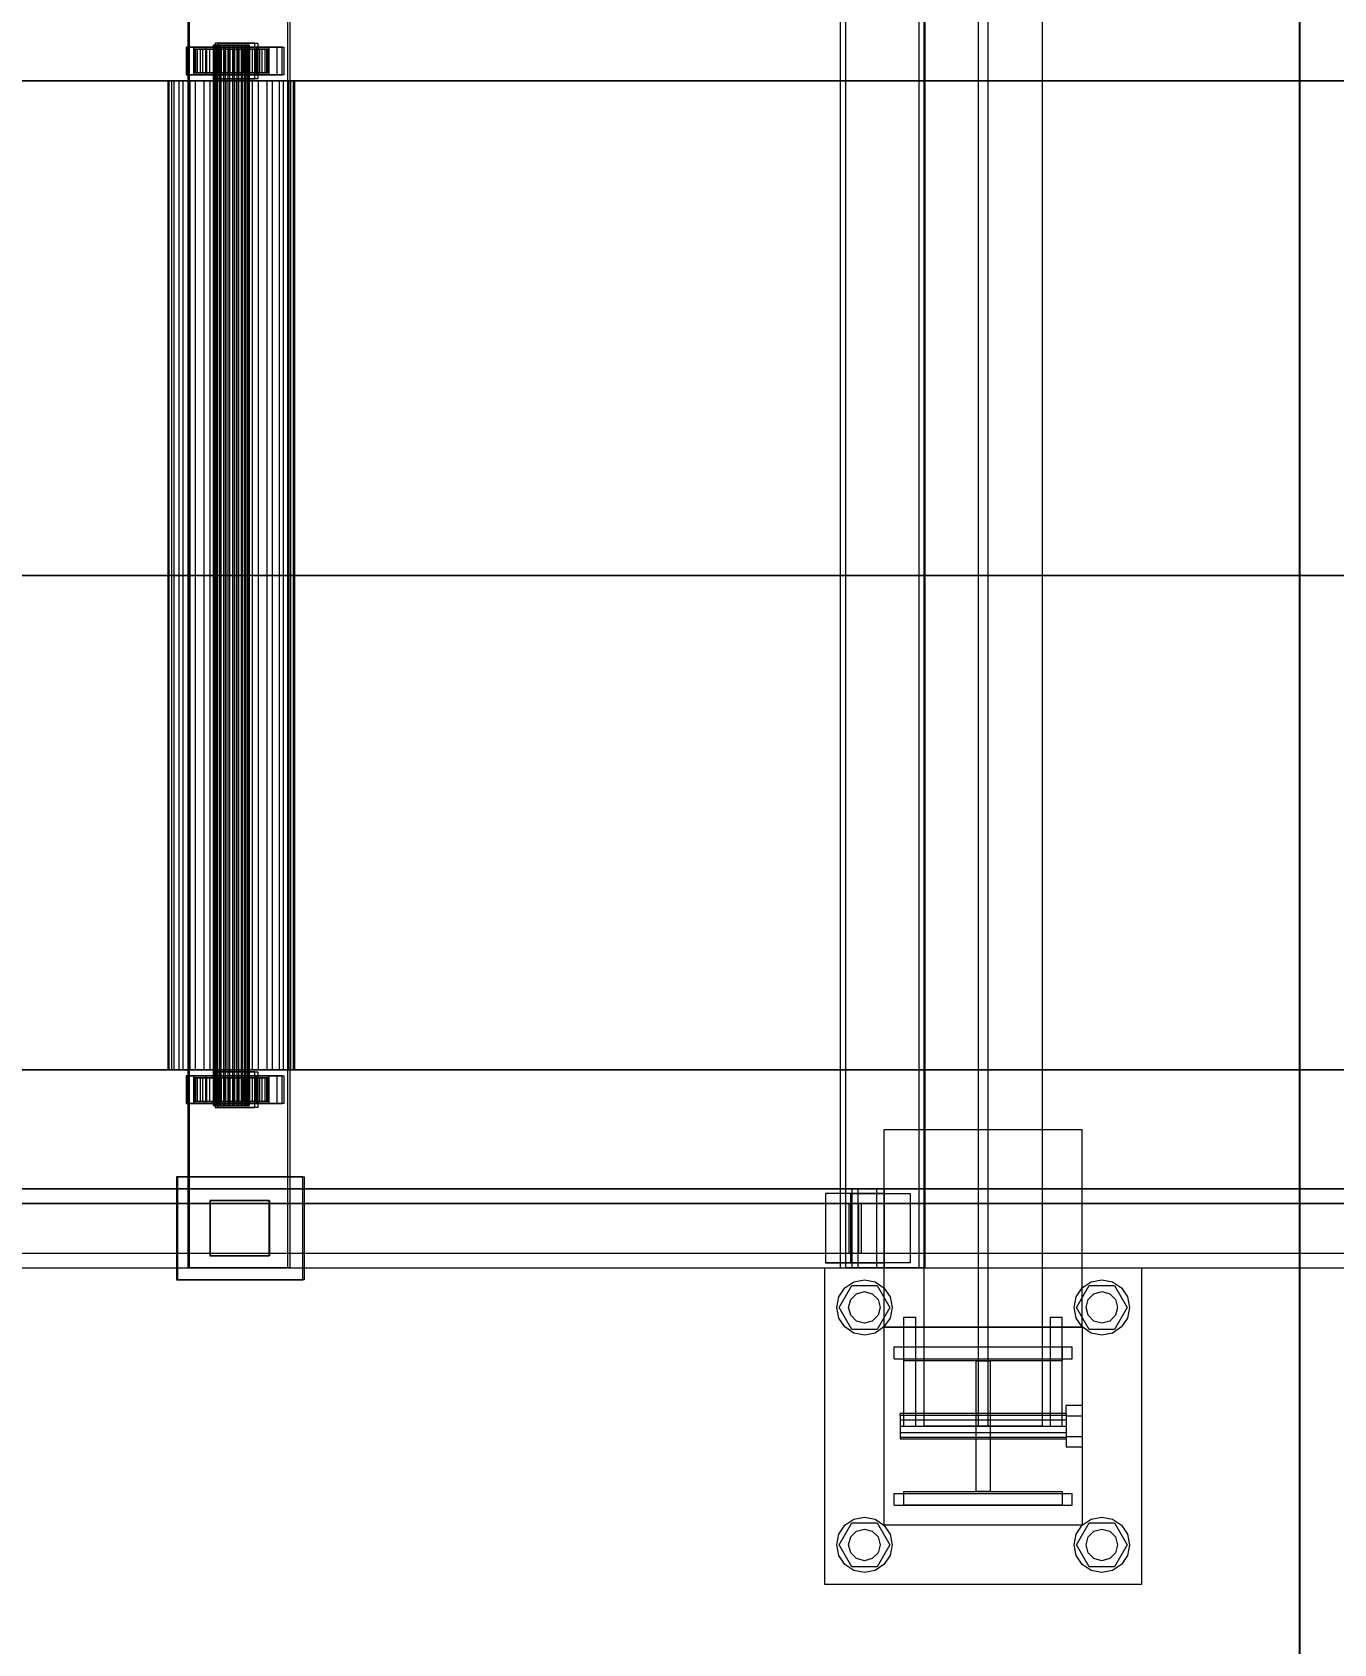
# Model space of a CAD drawing. Header units: millimetres. Extents: x -1970 to 34302, y -65268 to 6837.
# Drawn here: x 30787 to 31445, y -18540 to -17726 of the extents above; entities that cross this region are included whole.
import ezdxf

# ---------------------------------------------------------------- set-up
doc = ezdxf.new("R2010")
doc.units = ezdxf.units.MM
doc.layers.add('COTAS_P', color=1, linetype='Continuous', lineweight=0)
doc.layers.add('superior_C07', color=7, linetype='Continuous', lineweight=0)
doc.dimstyles.new('R19_100', dxfattribs={"dimtxt": 250, "dimasz": 150, "dimexe": 150, "dimexo": 80, "dimgap": 100, "dimtad": 1, "dimtih": 1, "dimtoh": 1, "dimdsep": 46, "dimcen": 0.09, "dimadec": 0, "dimazin": 0, "dimtfac": 1, "dimtdec": 4, "dimtofl": 0, "dimtmove": 0, "dimatfit": 3, "dimfxl": 1, "dimtolj": 1, "dimtzin": 0, "dimarcsym": 0})

# ---------------------------------------------------------------- blocks, each defined once
blk = doc.blocks.new('*D33')
at = {"layer": 'COTAS_P', "color": 0, "lineweight": -2, "transparency": 16777216}
for p, q in [((32048.08, -17196), (31278.08, -17196)), ((31428.08, -18654), (31428.08, -17346)), ((32048.08, -18804), (31278.08, -18804))]:
    blk.add_line(p, q, dxfattribs=at)
at = {"layer": 'COTAS_P', "color": 0, "transparency": 16777216}
for points in [[(31403.08, -17346), (31453.08, -17346), (31428.08, -17196)], [(31403.08, -18654), (31453.08, -18654), (31428.08, -18804)]]:
    blk.add_solid(points, dxfattribs=at)
at = {"layer": 'Defpoints', "color": 0, "transparency": 16777216}
for p in [(31428.08, -17196), (32128.08, -17196), (32128.08, -18804)]:
    blk.add_point(p, dxfattribs=at)

msp = doc.modelspace()

# ---------------------------------------------------------------- linework, layer by layer
at = {"layer": 'superior_C07'}
for p, q in [((31238.054, -17570), (31238.054, -18430)), ((31265.554, -17570), (31265.554, -18430)), ((31270.554, -18430), (31270.554, -17570)), ((31298.054, -18430), (31298.054, -17570)), ((30866.041, -17650), (30866.041, -18350)), ((30867.007, -18350), (30867.007, -17650)), ((30916.677, -18350), (30916.677, -17650)), ((30917.642, -17650), (30917.642, -18350)), ((31195.867, -17650), (31195.867, -18350)), ((31198.683, -18350), (31198.683, -17650)), ((31235.737, -18350), (31235.737, -17650)), ((31238.553, -17650), (31238.553, -18350)), ((30899.878, -17731), (30879.943, -17731)), ((30879.943, -17731), (30879.943, -17749)), ((30881.472, -17731), (30879.943, -17731)), ((30881.472, -17749), (30881.472, -17731)), ((30881.472, -17731), (30901.407, -17731)), ((30899.878, -17749), (30899.878, -17731)), ((30899.878, -17731), (30901.407, -17731)), ((30901.407, -17731), (30901.407, -17749)), ((30875.245, -17733), (30865.278, -17733)), ((30865.278, -17733), (30865.278, -17747)), ((30869.14, -17733), (30865.278, -17733)), ((30913.833, -17733), (30865.989, -17733)), ((30865.989, -17733), (30865.989, -17747)), ((30866.793, -17733), (30865.989, -17733)), ((30866.793, -17747), (30866.793, -17733)), ((30866.793, -17733), (30914.638, -17733)), ((30869.371, -17734), (30869.122, -17734)), ((30869.122, -17734), (30879.089, -17734)), ((30869.122, -17746), (30869.122, -17734)), ((30869.122, -17734), (30870.163, -17734)), ((30869.14, -17747), (30869.14, -17733)), ((30869.14, -17733), (30879.107, -17733)), ((30870.895, -17734), (30869.371, -17734)), ((30869.371, -17734), (30879.208, -17734)), ((30869.371, -17746), (30869.371, -17734)), ((30870.163, -17734), (30879.582, -17734)), ((30870.163, -17746), (30870.163, -17734)), ((30870.163, -17734), (30872.423, -17734)), ((30873.588, -17734), (30870.895, -17734)), ((30870.895, -17734), (30879.929, -17734)), ((30870.895, -17746), (30870.895, -17734)), ((30872.423, -17734), (30880.653, -17734)), ((30872.423, -17746), (30872.423, -17734)), ((30872.423, -17734), (30875.75, -17734)), ((30877.267, -17734), (30873.588, -17734)), ((30873.588, -17734), (30881.205, -17734)), ((30873.588, -17746), (30873.588, -17734)), ((30875.245, -17747), (30875.245, -17733)), ((30875.245, -17733), (30879.107, -17733)), ((30875.75, -17734), (30882.229, -17734)), ((30875.75, -17746), (30875.75, -17734)), ((30875.75, -17734), (30879.915, -17734)), ((30881.682, -17734), (30877.267, -17734)), ((30877.267, -17734), (30882.948, -17734)), ((30877.267, -17746), (30877.267, -17734)), ((30879.208, -17732), (30879.089, -17732)), ((30879.089, -17732), (30879.582, -17732)), ((30879.089, -18268), (30879.089, -17732)), ((30879.089, -17734), (30879.208, -17734)), ((30879.089, -17734), (30879.089, -17746)), ((30879.582, -17734), (30879.089, -17734)), ((30879.107, -17733), (30879.107, -17747)), ((30879.929, -17732), (30879.208, -17732)), ((30879.208, -18268), (30879.208, -17732)), ((30879.208, -17734), (30879.929, -17734)), ((30879.208, -17734), (30879.208, -17746)), ((30879.582, -17732), (30880.653, -17732)), ((30879.582, -18268), (30879.582, -17732)), ((30879.582, -17734), (30879.582, -17746)), ((30880.653, -17734), (30879.582, -17734)), ((30879.915, -17734), (30884.202, -17734)), ((30879.915, -17746), (30879.915, -17734)), ((30879.915, -17734), (30884.635, -17734)), ((30881.205, -17732), (30879.929, -17732)), ((30879.929, -18268), (30879.929, -17732)), ((30879.929, -17734), (30881.205, -17734)), ((30879.929, -17734), (30879.929, -17746)), ((30880.653, -17732), (30882.229, -17732)), ((30880.653, -18268), (30880.653, -17732)), ((30880.653, -17734), (30880.653, -17746)), ((30882.229, -17734), (30880.653, -17734)), ((30882.948, -17732), (30881.205, -17732)), ((30881.205, -18268), (30881.205, -17732)), ((30881.205, -17734), (30882.948, -17734)), ((30881.205, -17734), (30881.205, -17746)), ((30886.531, -17734), (30881.682, -17734)), ((30881.682, -17734), (30885.039, -17734)), ((30881.682, -17746), (30881.682, -17734)), ((30882.229, -17732), (30884.202, -17732)), ((30882.229, -18268), (30882.229, -17732)), ((30882.229, -17734), (30882.229, -17746)), ((30884.202, -17734), (30882.229, -17734)), ((30885.039, -17732), (30882.948, -17732)), ((30882.948, -18268), (30882.948, -17732)), ((30882.948, -17734), (30885.039, -17734)), ((30882.948, -17734), (30882.948, -17746)), ((30884.202, -17732), (30886.438, -17732)), ((30884.202, -18268), (30884.202, -17732)), ((30884.202, -17734), (30884.202, -17746)), ((30886.438, -17734), (30884.202, -17734)), ((30884.635, -17734), (30886.438, -17734)), ((30884.635, -17746), (30884.635, -17734)), ((30884.635, -17734), (30889.589, -17734)), ((30887.336, -17732), (30885.039, -17732)), ((30885.039, -18268), (30885.039, -17732)), ((30885.039, -17734), (30887.336, -17734)), ((30885.039, -17734), (30885.039, -17746)), ((30886.438, -17732), (30888.784, -17732)), ((30886.438, -18268), (30886.438, -17732)), ((30886.438, -17734), (30886.438, -17746)), ((30888.784, -17734), (30886.438, -17734)), ((30891.485, -17734), (30886.531, -17734)), ((30886.531, -17734), (30887.336, -17734)), ((30886.531, -17746), (30886.531, -17734)), ((30889.683, -17732), (30887.336, -17732)), ((30887.336, -18268), (30887.336, -17732)), ((30887.336, -17734), (30889.683, -17734)), ((30887.336, -17734), (30887.336, -17746)), ((30888.784, -17732), (30891.081, -17732)), ((30888.784, -18268), (30888.784, -17732)), ((30889.589, -17734), (30888.784, -17734)), ((30888.784, -17734), (30888.784, -17746)), ((30891.081, -17734), (30888.784, -17734)), ((30889.589, -17746), (30889.589, -17734)), ((30889.589, -17734), (30894.438, -17734)), ((30891.918, -17732), (30889.683, -17732)), ((30889.683, -18268), (30889.683, -17732)), ((30891.485, -17734), (30889.683, -17734)), ((30889.683, -17734), (30891.918, -17734)), ((30889.683, -17734), (30889.683, -17746)), ((30891.081, -17732), (30893.173, -17732)), ((30891.081, -18268), (30891.081, -17732)), ((30894.438, -17734), (30891.081, -17734)), ((30891.081, -17734), (30891.081, -17746)), ((30893.173, -17734), (30891.081, -17734)), ((30896.205, -17734), (30891.485, -17734)), ((30891.485, -17746), (30891.485, -17734)), ((30893.891, -17732), (30891.918, -17732)), ((30891.918, -18268), (30891.918, -17732)), ((30896.205, -17734), (30891.918, -17734)), ((30891.918, -17734), (30893.891, -17734)), ((30891.918, -17734), (30891.918, -17746)), ((30893.173, -17732), (30894.916, -17732)), ((30893.173, -18268), (30893.173, -17732)), ((30898.853, -17734), (30893.173, -17734)), ((30893.173, -17734), (30893.173, -17746)), ((30894.916, -17734), (30893.173, -17734)), ((30895.467, -17732), (30893.891, -17732)), ((30893.891, -18268), (30893.891, -17732)), ((30900.371, -17734), (30893.891, -17734)), ((30893.891, -17734), (30895.467, -17734)), ((30893.891, -17734), (30893.891, -17746)), ((30894.438, -17746), (30894.438, -17734)), ((30894.438, -17734), (30898.853, -17734)), ((30894.916, -17732), (30896.191, -17732)), ((30894.916, -18268), (30894.916, -17732)), ((30902.533, -17734), (30894.916, -17734)), ((30894.916, -17734), (30894.916, -17746)), ((30896.191, -17734), (30894.916, -17734)), ((30896.538, -17732), (30895.467, -17732)), ((30895.467, -18268), (30895.467, -17732)), ((30903.697, -17734), (30895.467, -17734)), ((30895.467, -17734), (30896.538, -17734)), ((30895.467, -17734), (30895.467, -17746)), ((30896.191, -17732), (30896.913, -17732)), ((30896.191, -18268), (30896.191, -17732)), ((30905.226, -17734), (30896.191, -17734)), ((30896.191, -17734), (30896.191, -17746)), ((30896.913, -17734), (30896.191, -17734)), ((30900.371, -17734), (30896.205, -17734)), ((30896.205, -17746), (30896.205, -17734)), ((30897.031, -17732), (30896.538, -17732)), ((30896.538, -18268), (30896.538, -17732)), ((30905.958, -17734), (30896.538, -17734)), ((30896.538, -17734), (30897.031, -17734)), ((30896.538, -17734), (30896.538, -17746)), ((30896.913, -17732), (30897.031, -17732)), ((30896.913, -18268), (30896.913, -17732)), ((30906.749, -17734), (30896.913, -17734)), ((30896.913, -17734), (30896.913, -17746)), ((30897.031, -17734), (30896.913, -17734)), ((30897.031, -17732), (30897.031, -18268)), ((30897.031, -17734), (30906.999, -17734)), ((30897.031, -17746), (30897.031, -17734)), ((30907.141, -17733), (30897.174, -17733)), ((30897.174, -17733), (30897.174, -17747)), ((30901.036, -17733), (30897.174, -17733)), ((30898.853, -17746), (30898.853, -17734)), ((30898.853, -17734), (30902.533, -17734)), ((30903.697, -17734), (30900.371, -17734)), ((30900.371, -17746), (30900.371, -17734)), ((30901.036, -17747), (30901.036, -17733)), ((30901.036, -17733), (30911.004, -17733)), ((30902.533, -17746), (30902.533, -17734)), ((30902.533, -17734), (30905.226, -17734)), ((30905.958, -17734), (30903.697, -17734)), ((30903.697, -17746), (30903.697, -17734)), ((30905.226, -17746), (30905.226, -17734)), ((30905.226, -17734), (30906.749, -17734)), ((30906.999, -17734), (30905.958, -17734)), ((30905.958, -17746), (30905.958, -17734)), ((30906.749, -17746), (30906.749, -17734)), ((30906.749, -17734), (30906.999, -17734)), ((30906.999, -17734), (30906.999, -17746)), ((30907.141, -17747), (30907.141, -17733)), ((30907.141, -17733), (30911.004, -17733)), ((30911.004, -17733), (30911.004, -17747)), ((30913.833, -17747), (30913.833, -17733)), ((30913.833, -17733), (30914.638, -17733)), ((30914.638, -17733), (30914.638, -17747)), ((30865.278, -17747), (30875.245, -17747)), ((30865.278, -17747), (30869.14, -17747)), ((30865.989, -17747), (30913.833, -17747)), ((30865.989, -17747), (30866.793, -17747)), ((30914.638, -17747), (30866.793, -17747)), ((30879.089, -17746), (30869.122, -17746)), ((30869.122, -17746), (30869.371, -17746)), ((30870.163, -17746), (30869.122, -17746)), ((30879.107, -17747), (30869.14, -17747)), ((30879.208, -17746), (30869.371, -17746)), ((30869.371, -17746), (30870.895, -17746)), ((30879.582, -17746), (30870.163, -17746)), ((30872.423, -17746), (30870.163, -17746)), ((30879.929, -17746), (30870.895, -17746)), ((30870.895, -17746), (30873.588, -17746)), ((30880.653, -17746), (30872.423, -17746)), ((30875.75, -17746), (30872.423, -17746)), ((30881.205, -17746), (30873.588, -17746)), ((30873.588, -17746), (30877.267, -17746)), ((30879.107, -17747), (30875.245, -17747)), ((30882.229, -17746), (30875.75, -17746)), ((30879.915, -17746), (30875.75, -17746)), ((30882.948, -17746), (30877.267, -17746)), ((30877.267, -17746), (30881.682, -17746)), ((30879.208, -17746), (30879.089, -17746)), ((30879.089, -17746), (30879.582, -17746)), ((30879.929, -17746), (30879.208, -17746)), ((30879.582, -17746), (30880.653, -17746)), ((30884.202, -17746), (30879.915, -17746)), ((30884.635, -17746), (30879.915, -17746)), ((30881.205, -17746), (30879.929, -17746)), ((30880.653, -17746), (30882.229, -17746)), ((30882.948, -17746), (30881.205, -17746)), ((30885.039, -17746), (30881.682, -17746)), ((30881.682, -17746), (30886.531, -17746)), ((30882.229, -17746), (30884.202, -17746)), ((30885.039, -17746), (30882.948, -17746)), ((30884.202, -17746), (30886.438, -17746)), ((30886.438, -17746), (30884.635, -17746)), ((30889.589, -17746), (30884.635, -17746)), ((30887.336, -17746), (30885.039, -17746)), ((30886.438, -17746), (30888.784, -17746)), ((30887.336, -17746), (30886.531, -17746)), ((30886.531, -17746), (30891.485, -17746)), ((30889.683, -17746), (30887.336, -17746)), ((30888.784, -17746), (30889.589, -17746)), ((30888.784, -17746), (30891.081, -17746)), ((30894.438, -17746), (30889.589, -17746)), ((30891.918, -17746), (30889.683, -17746)), ((30889.683, -17746), (30891.485, -17746)), ((30891.081, -17746), (30894.438, -17746)), ((30891.081, -17746), (30893.173, -17746)), ((30891.485, -17746), (30896.205, -17746)), ((30893.891, -17746), (30891.918, -17746)), ((30891.918, -17746), (30896.205, -17746)), ((30893.173, -17746), (30898.853, -17746)), ((30893.173, -17746), (30894.916, -17746)), ((30895.467, -17746), (30893.891, -17746)), ((30893.891, -17746), (30900.371, -17746)), ((30898.853, -17746), (30894.438, -17746)), ((30894.916, -17746), (30902.533, -17746)), ((30894.916, -17746), (30896.191, -17746)), ((30896.538, -17746), (30895.467, -17746)), ((30895.467, -17746), (30903.697, -17746)), ((30896.191, -17746), (30905.226, -17746)), ((30896.191, -17746), (30896.913, -17746)), ((30896.205, -17746), (30900.371, -17746)), ((30897.031, -17746), (30896.538, -17746)), ((30896.538, -17746), (30905.958, -17746)), ((30896.913, -17746), (30906.749, -17746)), ((30896.913, -17746), (30897.031, -17746)), ((30906.999, -17746), (30897.031, -17746)), ((30897.174, -17747), (30907.141, -17747)), ((30897.174, -17747), (30901.036, -17747)), ((30902.533, -17746), (30898.853, -17746)), ((30900.371, -17746), (30903.697, -17746)), ((30911.004, -17747), (30901.036, -17747)), ((30905.226, -17746), (30902.533, -17746)), ((30903.697, -17746), (30905.958, -17746)), ((30906.749, -17746), (30905.226, -17746)), ((30905.958, -17746), (30906.999, -17746)), ((30906.999, -17746), (30906.749, -17746)), ((30911.004, -17747), (30907.141, -17747)), ((30914.638, -17747), (30913.833, -17747)), ((27618.221, -17750), (31954.118, -17750)), ((31954.52, -17750), (27618.623, -17750)), ((29908.18, -17750), (30885.003, -17750)), ((30885.485, -17750), (29908.663, -17750)), ((30856.584, -17750), (30856.164, -17750)), ((30856.164, -17750), (30857.917, -17750)), ((30856.164, -18250), (30856.164, -17750)), ((30859.15, -17750), (30856.584, -17750)), ((30856.584, -18250), (30856.584, -17750)), ((30857.917, -17750), (30861.725, -17750)), ((30857.917, -18250), (30857.917, -17750)), ((30863.686, -17750), (30859.15, -17750)), ((30859.15, -18250), (30859.15, -17750)), ((30861.725, -17750), (30867.327, -17750)), ((30861.725, -18250), (30861.725, -17750)), ((30869.882, -17750), (30863.686, -17750)), ((30863.686, -18250), (30863.686, -17750)), ((30867.327, -17750), (30874.342, -17750)), ((30867.327, -18250), (30867.327, -17750)), ((30877.318, -17750), (30869.882, -17750)), ((30869.882, -18250), (30869.882, -17750)), ((30874.342, -17750), (30882.292, -17750)), ((30874.342, -18250), (30874.342, -17750)), ((30885.485, -17750), (30877.318, -17750)), ((30877.318, -18250), (30877.318, -17750)), ((30879.943, -17749), (30899.878, -17749)), ((30881.472, -17749), (30879.943, -17749)), ((30901.407, -17749), (30881.472, -17749)), ((30882.292, -17750), (30890.635, -17750)), ((30882.292, -18250), (30882.292, -17750)), ((30885.003, -17750), (30885.003, -18000)), ((30885.003, -17750), (30885.485, -17750)), ((30885.003, -17750), (31941.566, -17750)), ((30885.485, -18000), (30885.485, -17750)), ((31942.049, -17750), (30885.485, -17750)), ((30893.829, -17750), (30885.485, -17750)), ((30885.485, -18250), (30885.485, -17750)), ((30890.635, -17750), (30898.802, -17750)), ((30890.635, -18250), (30890.635, -17750)), ((30901.779, -17750), (30893.829, -17750)), ((30893.829, -18250), (30893.829, -17750)), ((30898.802, -17750), (30906.238, -17750)), ((30898.802, -18250), (30898.802, -17750)), ((30901.407, -17749), (30899.878, -17749)), ((30908.794, -17750), (30901.779, -17750)), ((30901.779, -18250), (30901.779, -17750)), ((30906.238, -17750), (30912.435, -17750)), ((30906.238, -18250), (30906.238, -17750)), ((30914.396, -17750), (30908.794, -17750)), ((30908.794, -18250), (30908.794, -17750)), ((30912.435, -17750), (30916.97, -17750)), ((30912.435, -18250), (30912.435, -17750)), ((30918.203, -17750), (30914.396, -17750)), ((30914.396, -18250), (30914.396, -17750)), ((30916.97, -17750), (30919.536, -17750)), ((30916.97, -18250), (30916.97, -17750)), ((30919.956, -17750), (30918.203, -17750)), ((30918.203, -18250), (30918.203, -17750)), ((30919.536, -17750), (30919.956, -17750)), ((30919.536, -18250), (30919.536, -17750)), ((30919.956, -17750), (30919.956, -18250)), ((29908.18, -18000), (30885.003, -18000)), ((30885.485, -18000), (29908.663, -18000)), ((30885.003, -18000), (30885.003, -18250)), ((30885.003, -18000), (31941.566, -18000)), ((30885.485, -18250), (30885.485, -18000)), ((31942.049, -18000), (30885.485, -18000)), ((31954.118, -18250), (27618.221, -18250)), ((27618.623, -18250), (31954.52, -18250)), ((29908.18, -18250), (30885.003, -18250)), ((29908.663, -18250), (30885.485, -18250)), ((30857.917, -18250), (30856.164, -18250)), ((30856.164, -18250), (30856.584, -18250)), ((30856.584, -18250), (30859.15, -18250)), ((30861.725, -18250), (30857.917, -18250)), ((30859.15, -18250), (30863.686, -18250)), ((30867.327, -18250), (30861.725, -18250)), ((30863.686, -18250), (30869.882, -18250)), ((30874.342, -18250), (30867.327, -18250)), ((30869.882, -18250), (30877.318, -18250)), ((30882.292, -18250), (30874.342, -18250)), ((30877.318, -18250), (30885.485, -18250)), ((30899.878, -18251), (30879.943, -18251)), ((30879.943, -18251), (30879.943, -18269)), ((30881.472, -18251), (30879.943, -18251)), ((30881.472, -18269), (30881.472, -18251)), ((30881.472, -18251), (30901.407, -18251)), ((30890.635, -18250), (30882.292, -18250)), ((30885.003, -18250), (30885.485, -18250)), ((30885.003, -18250), (31941.566, -18250)), ((30885.485, -18250), (31942.049, -18250)), ((30885.485, -18250), (30893.829, -18250)), ((30898.802, -18250), (30890.635, -18250)), ((30893.829, -18250), (30901.779, -18250)), ((30906.238, -18250), (30898.802, -18250)), ((30899.878, -18269), (30899.878, -18251)), ((30899.878, -18251), (30901.407, -18251)), ((30901.407, -18251), (30901.407, -18269)), ((30901.779, -18250), (30908.794, -18250)), ((30912.435, -18250), (30906.238, -18250)), ((30908.794, -18250), (30914.396, -18250)), ((30916.97, -18250), (30912.435, -18250)), ((30914.396, -18250), (30918.203, -18250)), ((30919.536, -18250), (30916.97, -18250)), ((30918.203, -18250), (30919.956, -18250)), ((30919.956, -18250), (30919.536, -18250)), ((30875.245, -18253), (30865.278, -18253)), ((30865.278, -18253), (30865.278, -18267)), ((30869.14, -18253), (30865.278, -18253)), ((30913.833, -18253), (30865.989, -18253)), ((30865.989, -18253), (30865.989, -18267)), ((30866.793, -18253), (30865.989, -18253)), ((30866.793, -18267), (30866.793, -18253)), ((30866.793, -18253), (30914.638, -18253)), ((30869.371, -18254), (30869.122, -18254)), ((30869.122, -18254), (30879.089, -18254)), ((30869.122, -18266), (30869.122, -18254)), ((30869.122, -18254), (30870.163, -18254)), ((30869.14, -18267), (30869.14, -18253)), ((30869.14, -18253), (30879.107, -18253)), ((30870.895, -18254), (30869.371, -18254)), ((30869.371, -18254), (30879.208, -18254)), ((30869.371, -18266), (30869.371, -18254)), ((30870.163, -18254), (30879.582, -18254)), ((30870.163, -18266), (30870.163, -18254)), ((30870.163, -18254), (30872.423, -18254)), ((30873.588, -18254), (30870.895, -18254)), ((30870.895, -18254), (30879.929, -18254)), ((30870.895, -18266), (30870.895, -18254)), ((30872.423, -18254), (30880.653, -18254)), ((30872.423, -18266), (30872.423, -18254)), ((30872.423, -18254), (30875.75, -18254)), ((30877.267, -18254), (30873.588, -18254)), ((30873.588, -18254), (30881.205, -18254)), ((30873.588, -18266), (30873.588, -18254)), ((30875.245, -18267), (30875.245, -18253)), ((30875.245, -18253), (30879.107, -18253)), ((30875.75, -18254), (30882.229, -18254)), ((30875.75, -18266), (30875.75, -18254)), ((30875.75, -18254), (30879.915, -18254)), ((30881.682, -18254), (30877.267, -18254)), ((30877.267, -18254), (30882.948, -18254)), ((30877.267, -18266), (30877.267, -18254)), ((30879.089, -18254), (30879.208, -18254)), ((30879.089, -18254), (30879.089, -18266)), ((30879.582, -18254), (30879.089, -18254)), ((30879.107, -18253), (30879.107, -18267)), ((30879.208, -18254), (30879.929, -18254)), ((30879.208, -18254), (30879.208, -18266)), ((30879.582, -18254), (30879.582, -18266)), ((30880.653, -18254), (30879.582, -18254)), ((30879.915, -18254), (30884.202, -18254)), ((30879.915, -18266), (30879.915, -18254)), ((30879.915, -18254), (30884.635, -18254)), ((30879.929, -18254), (30881.205, -18254)), ((30879.929, -18254), (30879.929, -18266)), ((30880.653, -18254), (30880.653, -18266)), ((30882.229, -18254), (30880.653, -18254)), ((30881.205, -18254), (30882.948, -18254)), ((30881.205, -18254), (30881.205, -18266)), ((30886.531, -18254), (30881.682, -18254)), ((30881.682, -18254), (30885.039, -18254)), ((30881.682, -18266), (30881.682, -18254)), ((30882.229, -18254), (30882.229, -18266)), ((30884.202, -18254), (30882.229, -18254)), ((30882.948, -18254), (30885.039, -18254)), ((30882.948, -18254), (30882.948, -18266)), ((30884.202, -18254), (30884.202, -18266)), ((30886.438, -18254), (30884.202, -18254)), ((30884.635, -18254), (30886.438, -18254)), ((30884.635, -18266), (30884.635, -18254)), ((30884.635, -18254), (30889.589, -18254)), ((30885.039, -18254), (30887.336, -18254)), ((30885.039, -18254), (30885.039, -18266)), ((30886.438, -18254), (30886.438, -18266)), ((30888.784, -18254), (30886.438, -18254)), ((30891.485, -18254), (30886.531, -18254)), ((30886.531, -18254), (30887.336, -18254)), ((30886.531, -18266), (30886.531, -18254)), ((30887.336, -18254), (30889.683, -18254)), ((30887.336, -18254), (30887.336, -18266)), ((30889.589, -18254), (30888.784, -18254)), ((30888.784, -18254), (30888.784, -18266)), ((30891.081, -18254), (30888.784, -18254)), ((30889.589, -18266), (30889.589, -18254)), ((30889.589, -18254), (30894.438, -18254)), ((30891.485, -18254), (30889.683, -18254)), ((30889.683, -18254), (30891.918, -18254)), ((30889.683, -18254), (30889.683, -18266)), ((30894.438, -18254), (30891.081, -18254)), ((30891.081, -18254), (30891.081, -18266)), ((30893.173, -18254), (30891.081, -18254)), ((30896.205, -18254), (30891.485, -18254)), ((30891.485, -18266), (30891.485, -18254)), ((30896.205, -18254), (30891.918, -18254)), ((30891.918, -18254), (30893.891, -18254)), ((30891.918, -18254), (30891.918, -18266)), ((30898.853, -18254), (30893.173, -18254)), ((30893.173, -18254), (30893.173, -18266)), ((30894.916, -18254), (30893.173, -18254)), ((30900.371, -18254), (30893.891, -18254)), ((30893.891, -18254), (30895.467, -18254)), ((30893.891, -18254), (30893.891, -18266)), ((30894.438, -18266), (30894.438, -18254)), ((30894.438, -18254), (30898.853, -18254)), ((30902.533, -18254), (30894.916, -18254)), ((30894.916, -18254), (30894.916, -18266)), ((30896.191, -18254), (30894.916, -18254)), ((30903.697, -18254), (30895.467, -18254)), ((30895.467, -18254), (30896.538, -18254)), ((30895.467, -18254), (30895.467, -18266)), ((30905.226, -18254), (30896.191, -18254)), ((30896.191, -18254), (30896.191, -18266)), ((30896.913, -18254), (30896.191, -18254)), ((30900.371, -18254), (30896.205, -18254)), ((30896.205, -18266), (30896.205, -18254)), ((30905.958, -18254), (30896.538, -18254)), ((30896.538, -18254), (30897.031, -18254)), ((30896.538, -18254), (30896.538, -18266)), ((30906.749, -18254), (30896.913, -18254)), ((30896.913, -18254), (30896.913, -18266)), ((30897.031, -18254), (30896.913, -18254)), ((30897.031, -18254), (30906.999, -18254)), ((30897.031, -18266), (30897.031, -18254)), ((30907.141, -18253), (30897.174, -18253)), ((30897.174, -18253), (30897.174, -18267)), ((30901.036, -18253), (30897.174, -18253)), ((30898.853, -18266), (30898.853, -18254)), ((30898.853, -18254), (30902.533, -18254)), ((30903.697, -18254), (30900.371, -18254)), ((30900.371, -18266), (30900.371, -18254)), ((30901.036, -18267), (30901.036, -18253)), ((30901.036, -18253), (30911.004, -18253)), ((30902.533, -18266), (30902.533, -18254)), ((30902.533, -18254), (30905.226, -18254)), ((30905.958, -18254), (30903.697, -18254)), ((30903.697, -18266), (30903.697, -18254)), ((30905.226, -18266), (30905.226, -18254)), ((30905.226, -18254), (30906.749, -18254)), ((30906.999, -18254), (30905.958, -18254)), ((30905.958, -18266), (30905.958, -18254)), ((30906.749, -18266), (30906.749, -18254)), ((30906.749, -18254), (30906.999, -18254)), ((30906.999, -18254), (30906.999, -18266)), ((30907.141, -18267), (30907.141, -18253)), ((30907.141, -18253), (30911.004, -18253)), ((30911.004, -18253), (30911.004, -18267)), ((30913.833, -18267), (30913.833, -18253)), ((30913.833, -18253), (30914.638, -18253)), ((30914.638, -18253), (30914.638, -18267)), ((30865.278, -18267), (30875.245, -18267)), ((30865.278, -18267), (30869.14, -18267)), ((30865.989, -18267), (30913.833, -18267)), ((30865.989, -18267), (30866.793, -18267)), ((30914.638, -18267), (30866.793, -18267)), ((30879.089, -18266), (30869.122, -18266)), ((30869.122, -18266), (30869.371, -18266)), ((30870.163, -18266), (30869.122, -18266)), ((30879.107, -18267), (30869.14, -18267)), ((30879.208, -18266), (30869.371, -18266)), ((30869.371, -18266), (30870.895, -18266)), ((30879.582, -18266), (30870.163, -18266)), ((30872.423, -18266), (30870.163, -18266)), ((30879.929, -18266), (30870.895, -18266)), ((30870.895, -18266), (30873.588, -18266)), ((30880.653, -18266), (30872.423, -18266)), ((30875.75, -18266), (30872.423, -18266)), ((30881.205, -18266), (30873.588, -18266)), ((30873.588, -18266), (30877.267, -18266)), ((30879.107, -18267), (30875.245, -18267)), ((30882.229, -18266), (30875.75, -18266)), ((30879.915, -18266), (30875.75, -18266)), ((30882.948, -18266), (30877.267, -18266)), ((30877.267, -18266), (30881.682, -18266)), ((30879.208, -18266), (30879.089, -18266)), ((30879.089, -18266), (30879.582, -18266)), ((30879.582, -18268), (30879.089, -18268)), ((30879.089, -18268), (30879.208, -18268)), ((30879.929, -18266), (30879.208, -18266)), ((30879.208, -18268), (30879.929, -18268)), ((30879.582, -18266), (30880.653, -18266)), ((30880.653, -18268), (30879.582, -18268)), ((30884.202, -18266), (30879.915, -18266)), ((30884.635, -18266), (30879.915, -18266)), ((30881.205, -18266), (30879.929, -18266)), ((30879.929, -18268), (30881.205, -18268)), ((30879.943, -18269), (30899.878, -18269)), ((30881.472, -18269), (30879.943, -18269)), ((30880.653, -18266), (30882.229, -18266)), ((30882.229, -18268), (30880.653, -18268)), ((30882.948, -18266), (30881.205, -18266)), ((30881.205, -18268), (30882.948, -18268)), ((30901.407, -18269), (30881.472, -18269)), ((30885.039, -18266), (30881.682, -18266)), ((30881.682, -18266), (30886.531, -18266)), ((30882.229, -18266), (30884.202, -18266)), ((30884.202, -18268), (30882.229, -18268)), ((30885.039, -18266), (30882.948, -18266)), ((30882.948, -18268), (30885.039, -18268)), ((30884.202, -18266), (30886.438, -18266)), ((30886.438, -18268), (30884.202, -18268)), ((30886.438, -18266), (30884.635, -18266)), ((30889.589, -18266), (30884.635, -18266)), ((30887.336, -18266), (30885.039, -18266)), ((30885.039, -18268), (30887.336, -18268)), ((30886.438, -18266), (30888.784, -18266)), ((30888.784, -18268), (30886.438, -18268)), ((30887.336, -18266), (30886.531, -18266)), ((30886.531, -18266), (30891.485, -18266)), ((30889.683, -18266), (30887.336, -18266)), ((30887.336, -18268), (30889.683, -18268)), ((30888.784, -18266), (30889.589, -18266)), ((30888.784, -18266), (30891.081, -18266)), ((30891.081, -18268), (30888.784, -18268)), ((30894.438, -18266), (30889.589, -18266)), ((30891.918, -18266), (30889.683, -18266)), ((30889.683, -18266), (30891.485, -18266)), ((30889.683, -18268), (30891.918, -18268)), ((30891.081, -18266), (30894.438, -18266)), ((30891.081, -18266), (30893.173, -18266)), ((30893.173, -18268), (30891.081, -18268)), ((30891.485, -18266), (30896.205, -18266)), ((30893.891, -18266), (30891.918, -18266)), ((30891.918, -18266), (30896.205, -18266)), ((30891.918, -18268), (30893.891, -18268)), ((30893.173, -18266), (30898.853, -18266)), ((30893.173, -18266), (30894.916, -18266)), ((30894.916, -18268), (30893.173, -18268)), ((30895.467, -18266), (30893.891, -18266)), ((30893.891, -18266), (30900.371, -18266)), ((30893.891, -18268), (30895.467, -18268)), ((30898.853, -18266), (30894.438, -18266)), ((30894.916, -18266), (30902.533, -18266)), ((30894.916, -18266), (30896.191, -18266)), ((30896.191, -18268), (30894.916, -18268)), ((30896.538, -18266), (30895.467, -18266)), ((30895.467, -18266), (30903.697, -18266)), ((30895.467, -18268), (30896.538, -18268)), ((30896.191, -18266), (30905.226, -18266)), ((30896.191, -18266), (30896.913, -18266)), ((30896.913, -18268), (30896.191, -18268)), ((30896.205, -18266), (30900.371, -18266)), ((30897.031, -18266), (30896.538, -18266)), ((30896.538, -18266), (30905.958, -18266)), ((30896.538, -18268), (30897.031, -18268)), ((30896.913, -18266), (30906.749, -18266)), ((30896.913, -18266), (30897.031, -18266)), ((30897.031, -18268), (30896.913, -18268)), ((30906.999, -18266), (30897.031, -18266)), ((30897.174, -18267), (30907.141, -18267)), ((30897.174, -18267), (30901.036, -18267)), ((30902.533, -18266), (30898.853, -18266)), ((30901.407, -18269), (30899.878, -18269)), ((30900.371, -18266), (30903.697, -18266)), ((30911.004, -18267), (30901.036, -18267)), ((30905.226, -18266), (30902.533, -18266)), ((30903.697, -18266), (30905.958, -18266)), ((30906.749, -18266), (30905.226, -18266)), ((30905.958, -18266), (30906.999, -18266)), ((30906.999, -18266), (30906.749, -18266)), ((30911.004, -18267), (30907.141, -18267)), ((30914.638, -18267), (30913.833, -18267)), ((31217.973, -18380), (31217.973, -18280)), ((31217.973, -18280), (31317.973, -18280)), ((31317.973, -18280), (31317.973, -18380)), ((30924.221, -18304), (30860.428, -18304)), ((30860.428, -18304), (30860.428, -18356)), ((30861.072, -18304), (30860.428, -18304)), ((30861.072, -18356), (30861.072, -18304)), ((30861.072, -18304), (30924.864, -18304)), ((30924.221, -18356), (30924.221, -18304)), ((30924.221, -18304), (30924.864, -18304)), ((30924.864, -18304), (30924.864, -18356)), ((31201.722, -18310), (30005.612, -18310)), ((30008.831, -18310), (31204.94, -18310)), ((31200.159, -18317.5), (30016.923, -18317.5)), ((31214.193, -18310), (30018.084, -18310)), ((30022.107, -18310), (31218.216, -18310)), ((30023.267, -18317.5), (31206.503, -18317.5)), ((30907.115, -18316), (30877.212, -18316)), ((30877.212, -18316), (30877.212, -18344)), ((30877.534, -18316), (30877.212, -18316)), ((30877.534, -18344), (30877.534, -18316)), ((30877.534, -18316), (30907.437, -18316)), ((30907.115, -18344), (30907.115, -18316)), ((30907.115, -18316), (30907.437, -18316)), ((30907.437, -18316), (30907.437, -18344)), ((31218.282, -18312.5), (31188.38, -18312.5)), ((31188.38, -18312.5), (31188.38, -18347.5)), ((31201.253, -18312.5), (31188.38, -18312.5)), ((31200.159, -18317.5), (31200.159, -18342.5)), ((31206.503, -18317.5), (31200.159, -18317.5)), ((31201.253, -18347.5), (31201.253, -18312.5)), ((31201.253, -18312.5), (31231.156, -18312.5)), ((31205.27, -18317.5), (31201.392, -18317.5)), ((31201.392, -18317.5), (31201.392, -18342.5)), ((31201.392, -18317.5), (31961.834, -18317.5)), ((31201.722, -18310), (31201.722, -18350)), ((31204.94, -18310), (31201.722, -18310)), ((31949.29, -18310), (31201.722, -18310)), ((31204.94, -18350), (31204.94, -18310)), ((31204.94, -18310), (31952.509, -18310)), ((31205.27, -18342.5), (31205.27, -18317.5)), ((31965.712, -18317.5), (31205.27, -18317.5)), ((31206.503, -18342.5), (31206.503, -18317.5)), ((31214.193, -18310), (31214.193, -18350)), ((31218.216, -18310), (31214.193, -18310)), ((31961.761, -18310), (31214.193, -18310)), ((31218.216, -18350), (31218.216, -18310)), ((31218.216, -18310), (31965.784, -18310)), ((31218.282, -18347.5), (31218.282, -18312.5)), ((31218.282, -18312.5), (31231.156, -18312.5)), ((31231.156, -18312.5), (31231.156, -18347.5)), ((30016.923, -18342.5), (31200.159, -18342.5)), ((30023.267, -18342.5), (31206.503, -18342.5)), ((31200.159, -18342.5), (31206.503, -18342.5)), ((31201.392, -18342.5), (31205.27, -18342.5)), ((31201.392, -18342.5), (31961.834, -18342.5)), ((31205.27, -18342.5), (31965.712, -18342.5)), ((30005.612, -18350), (31201.722, -18350)), ((30008.831, -18350), (31204.94, -18350)), ((30018.084, -18350), (31214.193, -18350)), ((30022.107, -18350), (31218.216, -18350)), ((30866.041, -18350), (30916.677, -18350)), ((30866.041, -18350), (30867.007, -18350)), ((30917.642, -18350), (30867.007, -18350)), ((30877.212, -18344), (30907.115, -18344)), ((30877.212, -18344), (30877.534, -18344)), ((30907.437, -18344), (30877.534, -18344)), ((30907.437, -18344), (30907.115, -18344)), ((30917.642, -18350), (30916.677, -18350)), ((31188.054, -18510), (31188.054, -18350)), ((31188.054, -18350), (31348.054, -18350)), ((31188.38, -18347.5), (31218.282, -18347.5)), ((31201.253, -18347.5), (31188.38, -18347.5)), ((31195.867, -18350), (31235.737, -18350)), ((31195.867, -18350), (31198.683, -18350)), ((31238.553, -18350), (31198.683, -18350)), ((31231.156, -18347.5), (31201.253, -18347.5)), ((31201.722, -18350), (31204.94, -18350)), ((31201.722, -18350), (31949.29, -18350)), ((31204.94, -18350), (31952.509, -18350)), ((31214.193, -18350), (31218.216, -18350)), ((31214.193, -18350), (31961.761, -18350)), ((31218.216, -18350), (31965.784, -18350)), ((31231.156, -18347.5), (31218.282, -18347.5)), ((31238.553, -18350), (31235.737, -18350)), ((31348.054, -18350), (31348.054, -18510)), ((30860.428, -18356), (30924.221, -18356)), ((30860.428, -18356), (30861.072, -18356)), ((30924.864, -18356), (30861.072, -18356)), ((30924.864, -18356), (30924.221, -18356)), ((31198.154, -18360.101), (31202.696, -18357.066)), ((31202.696, -18357.066), (31208.054, -18356)), ((31208.054, -18356), (31213.411, -18357.066)), ((31213.411, -18357.066), (31217.953, -18360.101)), ((31318.154, -18360.101), (31322.696, -18357.066)), ((31322.696, -18357.066), (31328.054, -18356)), ((31328.054, -18356), (31333.411, -18357.066)), ((31333.411, -18357.066), (31337.953, -18360.101)), ((31194.054, -18370), (31195.12, -18364.642)), ((31195.12, -18364.642), (31198.154, -18360.101)), ((31195.254, -18370), (31201.654, -18358.915)), ((31200.054, -18370), (31201.126, -18366)), ((31201.126, -18366), (31204.054, -18363.072)), ((31201.654, -18358.915), (31214.454, -18358.915)), ((31204.054, -18363.072), (31208.054, -18362)), ((31208.054, -18362), (31212.054, -18363.072)), ((31212.054, -18363.072), (31214.982, -18366)), ((31214.454, -18358.915), (31220.854, -18370)), ((31214.982, -18366), (31216.054, -18370)), ((31217.953, -18360.101), (31220.988, -18364.642)), ((31220.988, -18364.642), (31222.054, -18370)), ((31314.054, -18370), (31315.12, -18364.642)), ((31315.12, -18364.642), (31318.154, -18360.101)), ((31315.254, -18370), (31321.654, -18358.915)), ((31320.054, -18370), (31321.126, -18366)), ((31321.126, -18366), (31324.054, -18363.072)), ((31321.654, -18358.915), (31334.454, -18358.915)), ((31324.054, -18363.072), (31328.054, -18362)), ((31328.054, -18362), (31332.054, -18363.072)), ((31332.054, -18363.072), (31334.982, -18366)), ((31334.454, -18358.915), (31340.854, -18370)), ((31334.982, -18366), (31336.054, -18370)), ((31337.953, -18360.101), (31340.988, -18364.642)), ((31340.988, -18364.642), (31342.054, -18370)), ((31195.12, -18375.358), (31194.054, -18370)), ((31201.654, -18381.085), (31195.254, -18370)), ((31201.126, -18374), (31200.054, -18370)), ((31204.054, -18376.928), (31201.126, -18374)), ((31214.982, -18374), (31212.054, -18376.928)), ((31220.854, -18370), (31214.454, -18381.085)), ((31216.054, -18370), (31214.982, -18374)), ((31222.054, -18370), (31220.988, -18375.358)), ((31228.054, -18430), (31228.054, -18375)), ((31228.054, -18375), (31234.054, -18375)), ((31234.054, -18430), (31234.054, -18375)), ((31302.054, -18430), (31302.054, -18375)), ((31302.054, -18375), (31308.054, -18375)), ((31308.054, -18430), (31308.054, -18375)), ((31315.12, -18375.358), (31314.054, -18370)), ((31321.654, -18381.085), (31315.254, -18370)), ((31321.126, -18374), (31320.054, -18370)), ((31324.054, -18376.928), (31321.126, -18374)), ((31334.982, -18374), (31332.054, -18376.928)), ((31340.854, -18370), (31334.454, -18381.085)), ((31336.054, -18370), (31334.982, -18374)), ((31342.054, -18370), (31340.988, -18375.358)), ((31198.154, -18379.899), (31195.12, -18375.358)), ((31202.696, -18382.934), (31198.154, -18379.899)), ((31214.454, -18381.085), (31201.654, -18381.085)), ((31208.054, -18384), (31202.696, -18382.934)), ((31208.054, -18378), (31204.054, -18376.928)), ((31212.054, -18376.928), (31208.054, -18378)), ((31213.411, -18382.934), (31208.054, -18384)), ((31217.953, -18379.899), (31213.411, -18382.934)), ((31220.988, -18375.358), (31217.953, -18379.899)), ((31317.973, -18380), (31217.973, -18380)), ((31218.054, -18480), (31218.054, -18380)), ((31218.054, -18380), (31318.054, -18380)), ((31318.154, -18379.899), (31315.12, -18375.358)), ((31318.054, -18380), (31318.054, -18480)), ((31322.696, -18382.934), (31318.154, -18379.899)), ((31334.454, -18381.085), (31321.654, -18381.085)), ((31328.054, -18384), (31322.696, -18382.934)), ((31328.054, -18378), (31324.054, -18376.928)), ((31332.054, -18376.928), (31328.054, -18378)), ((31333.411, -18382.934), (31328.054, -18384)), ((31337.953, -18379.899), (31333.411, -18382.934)), ((31340.988, -18375.358), (31337.953, -18379.899)), ((31223.054, -18390), (31313.054, -18390)), ((31223.054, -18396), (31223.054, -18390)), ((31228.054, -18397), (31228.054, -18390)), ((31228.054, -18390), (31308.054, -18390)), ((31308.054, -18390), (31308.054, -18397)), ((31313.054, -18396), (31313.054, -18390)), ((31223.054, -18396), (31313.054, -18396)), ((31308.054, -18397), (31228.054, -18397)), ((31264.554, -18463), (31264.554, -18397)), ((31264.554, -18397), (31271.554, -18397)), ((31271.554, -18397), (31271.554, -18463)), ((31226.054, -18424.457), (31226.054, -18423.6)), ((31310.054, -18423.6), (31226.054, -18423.6)), ((31310.054, -18424.8), (31310.054, -18419.6)), ((31318.054, -18419.6), (31310.054, -18419.6)), ((31310.054, -18423.6), (31310.054, -18424.457)), ((31318.054, -18419.6), (31318.054, -18424.8)), ((31226.054, -18424.457), (31226.054, -18426.8)), ((31226.054, -18424.457), (31310.054, -18424.457)), ((31226.054, -18426.8), (31226.054, -18430)), ((31226.054, -18426.8), (31310.054, -18426.8)), ((31226.054, -18430), (31226.054, -18433.2)), ((31226.054, -18430), (31310.054, -18430)), ((31228.054, -18430), (31234.054, -18430)), ((31298.054, -18430), (31238.054, -18430)), ((31270.554, -18430), (31265.554, -18430)), ((31302.054, -18430), (31308.054, -18430)), ((31310.054, -18424.457), (31310.054, -18426.8)), ((31310.054, -18424.8), (31310.054, -18435.2)), ((31310.054, -18424.8), (31318.054, -18424.8)), ((31310.054, -18426.8), (31310.054, -18430)), ((31310.054, -18430), (31310.054, -18433.2)), ((31318.054, -18424.8), (31318.054, -18435.2)), ((31226.054, -18433.2), (31226.054, -18435.543)), ((31226.054, -18433.2), (31310.054, -18433.2)), ((31226.054, -18435.543), (31226.054, -18436.4)), ((31226.054, -18435.543), (31310.054, -18435.543)), ((31226.054, -18436.4), (31310.054, -18436.4)), ((31310.054, -18433.2), (31310.054, -18435.543)), ((31310.054, -18435.2), (31310.054, -18440.4)), ((31310.054, -18435.2), (31318.054, -18435.2)), ((31310.054, -18435.543), (31310.054, -18436.4)), ((31318.054, -18435.2), (31318.054, -18440.4)), ((31310.054, -18440.4), (31318.054, -18440.4)), ((31223.054, -18464), (31313.054, -18464)), ((31223.054, -18470), (31223.054, -18464)), ((31228.054, -18470), (31228.054, -18463)), ((31228.054, -18463), (31308.054, -18463)), ((31271.554, -18463), (31264.554, -18463)), ((31308.054, -18463), (31308.054, -18470)), ((31313.054, -18470), (31313.054, -18464)), ((31223.054, -18470), (31313.054, -18470)), ((31308.054, -18470), (31228.054, -18470)), ((31195.12, -18484.642), (31198.154, -18480.101)), ((31195.254, -18490), (31201.654, -18478.915)), ((31198.154, -18480.101), (31202.696, -18477.066)), ((31201.654, -18478.915), (31214.454, -18478.915)), ((31202.696, -18477.066), (31208.054, -18476)), ((31208.054, -18476), (31213.411, -18477.066)), ((31213.411, -18477.066), (31217.953, -18480.101)), ((31214.454, -18478.915), (31220.854, -18490)), ((31217.953, -18480.101), (31220.988, -18484.642)), ((31318.054, -18480), (31218.054, -18480)), ((31315.12, -18484.642), (31318.154, -18480.101)), ((31315.254, -18490), (31321.654, -18478.915)), ((31318.154, -18480.101), (31322.696, -18477.066)), ((31321.654, -18478.915), (31334.454, -18478.915)), ((31322.696, -18477.066), (31328.054, -18476)), ((31328.054, -18476), (31333.411, -18477.066)), ((31333.411, -18477.066), (31337.953, -18480.101)), ((31334.454, -18478.915), (31340.854, -18490)), ((31337.953, -18480.101), (31340.988, -18484.642)), ((31194.054, -18490), (31195.12, -18484.642)), ((31200.054, -18490), (31201.126, -18486)), ((31201.126, -18486), (31204.054, -18483.072)), ((31204.054, -18483.072), (31208.054, -18482)), ((31208.054, -18482), (31212.054, -18483.072)), ((31212.054, -18483.072), (31214.982, -18486)), ((31214.982, -18486), (31216.054, -18490)), ((31220.988, -18484.642), (31222.054, -18490)), ((31314.054, -18490), (31315.12, -18484.642)), ((31320.054, -18490), (31321.126, -18486)), ((31321.126, -18486), (31324.054, -18483.072)), ((31324.054, -18483.072), (31328.054, -18482)), ((31328.054, -18482), (31332.054, -18483.072)), ((31332.054, -18483.072), (31334.982, -18486)), ((31334.982, -18486), (31336.054, -18490)), ((31340.988, -18484.642), (31342.054, -18490)), ((31195.12, -18495.358), (31194.054, -18490)), ((31198.154, -18499.899), (31195.12, -18495.358)), ((31201.654, -18501.085), (31195.254, -18490)), ((31201.126, -18494), (31200.054, -18490)), ((31204.054, -18496.928), (31201.126, -18494)), ((31208.054, -18498), (31204.054, -18496.928)), ((31212.054, -18496.928), (31208.054, -18498)), ((31214.982, -18494), (31212.054, -18496.928)), ((31220.854, -18490), (31214.454, -18501.085)), ((31216.054, -18490), (31214.982, -18494)), ((31220.988, -18495.358), (31217.953, -18499.899)), ((31222.054, -18490), (31220.988, -18495.358)), ((31315.12, -18495.358), (31314.054, -18490)), ((31318.154, -18499.899), (31315.12, -18495.358)), ((31321.654, -18501.085), (31315.254, -18490)), ((31321.126, -18494), (31320.054, -18490)), ((31324.054, -18496.928), (31321.126, -18494)), ((31328.054, -18498), (31324.054, -18496.928)), ((31332.054, -18496.928), (31328.054, -18498)), ((31334.982, -18494), (31332.054, -18496.928)), ((31340.854, -18490), (31334.454, -18501.085)), ((31336.054, -18490), (31334.982, -18494)), ((31340.988, -18495.358), (31337.953, -18499.899)), ((31342.054, -18490), (31340.988, -18495.358)), ((31202.696, -18502.934), (31198.154, -18499.899)), ((31214.454, -18501.085), (31201.654, -18501.085)), ((31208.054, -18504), (31202.696, -18502.934)), ((31213.411, -18502.934), (31208.054, -18504)), ((31217.953, -18499.899), (31213.411, -18502.934)), ((31322.696, -18502.934), (31318.154, -18499.899)), ((31334.454, -18501.085), (31321.654, -18501.085)), ((31328.054, -18504), (31322.696, -18502.934)), ((31333.411, -18502.934), (31328.054, -18504)), ((31337.953, -18499.899), (31333.411, -18502.934)), ((31348.054, -18510), (31188.054, -18510))]:
    msp.add_line(p, q, dxfattribs=at)

# ---------------------------------------------------------------- dimensions: what is measured, and where the dimension line sits
at = {"layer": 'COTAS_P'}
dim = msp.add_aligned_dim(p1=(32128.083, -18804), p2=(32128.083, -17196), distance=700, text='<> P', dimstyle='R19_100', dxfattribs=at)
dim.commit()
dim.dimension.update_dxf_attribs({"geometry": '*D33', "text_midpoint": (31428.083, -18000)})

doc.saveas('drawing.dxf')
